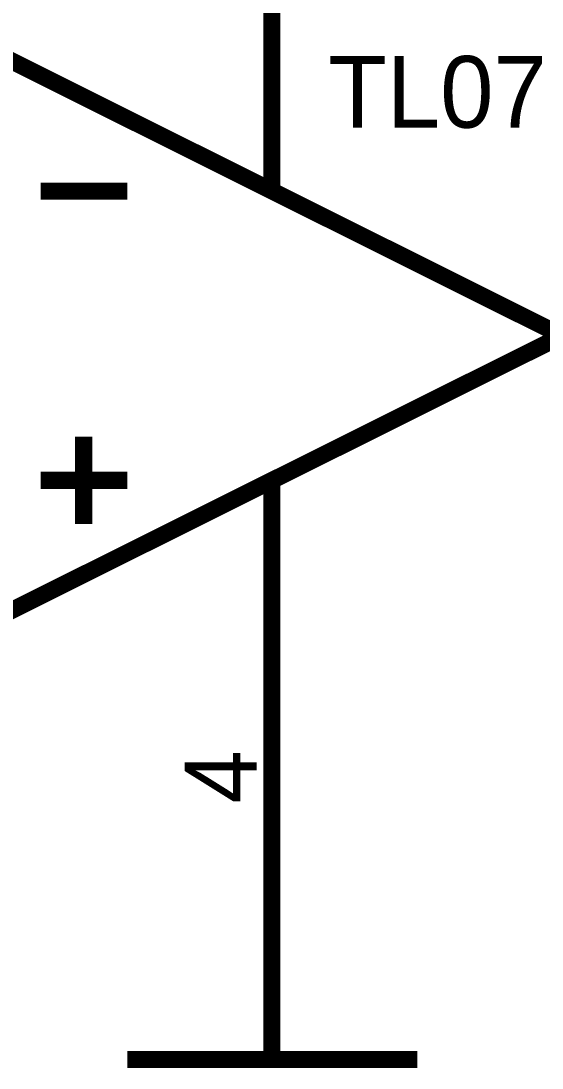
# Model space of a CAD drawing. Header units: inches. Extents: x 0 to 432, y 0 to 280.
# Drawn here: x 211.5 to 220.64, y 149.7 to 168.08 of the extents above; entities that cross this region are included whole.
import ezdxf

# ---------------------------------------------------------------- set-up
doc = ezdxf.new("R2010")
doc.units = ezdxf.units.IN
doc.layers.add('Sheet', color=255, linetype='Continuous')

msp = doc.modelspace()

# ---------------------------------------------------------------- linework, layer by layer
at = {"layer": 'Sheet'}
for points in [[(215.9, 167.629, 0.3, 0.3, 0), (215.9, 172.716, 0.3, 0.3, 0)], [(210.824, 167.629, 0.3, 0.3, 0), (220.988, 162.553, 0.3, 0.3, 0)], [(215.9, 167.629, 0.3, 0.3, 0), (215.9, 165.091, 0.3, 0.3, 0)], [(211.846, 165.091, 0.3, 0.3, 0), (213.362, 165.091, 0.3, 0.3, 0)], [(210.824, 157.477, 0.3, 0.3, 0), (220.988, 162.553, 0.3, 0.3, 0)], [(212.598, 160.779, 0.3, 0.3, 0), (212.598, 159.251, 0.3, 0.3, 0)], [(211.846, 160.015, 0.3, 0.3, 0), (213.362, 160.015, 0.3, 0.3, 0)], [(215.9, 160.015, 0.3, 0.3, 0), (215.9, 157.477, 0.3, 0.3, 0)], [(215.9, 157.477, 0.3, 0.3, 0), (215.9, 152.39, 0.3, 0.3, 0)], [(215.9, 152.39, 0.3, 0.3, 0), (215.9, 149.852, 0.3, 0.3, 0)], [(213.362, 149.852, 0.3, 0.3, 0), (218.449, 149.852, 0.3, 0.3, 0)]]:
    msp.add_lwpolyline(points, format="xyseb", dxfattribs=at)

# ---------------------------------------------------------------- texts
msp.add_text('TL072IDRG4', height=1.2577, dxfattribs=at).set_placement((216.888, 166.203))
msp.add_text('4', height=1.258, rotation=90, dxfattribs=at).set_placement((215.63, 154.344))

doc.saveas('drawing.dxf')
